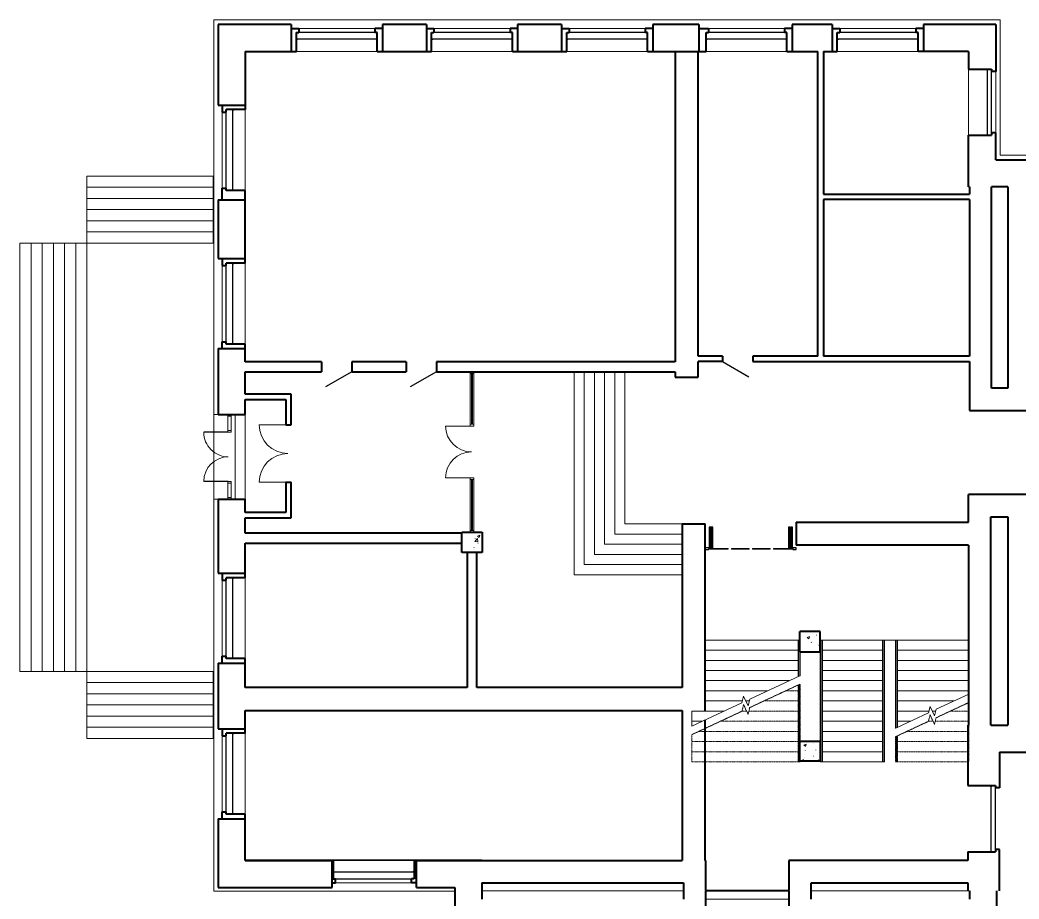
# Model space of a CAD drawing. Header units: millimetres. Extents: x -24 to 373619, y 275 to 149465.
# Drawn here: x 244650 to 274199, y 123475 to 149465 of the extents above; entities that cross this region are included whole.
import ezdxf

# ---------------------------------------------------------------- set-up
doc = ezdxf.new("R2010")
doc.units = ezdxf.units.MM
doc.linetypes.add('ADSK_Сверху', pattern=[4.5, 3, -1.5])
for name, color, linetype, lineweight in [('Двери', 7, 'Continuous', 18), ('Импосты витража', 7, 'Continuous', 18), ('Каркас_Импост', 7, 'Continuous', 30), ('Лестницы', 7, 'Continuous', 18), ('Несущие колонны', 7, 'Continuous', 18), ('Обобщенные модели', 7, 'Continuous', 18), ('Ограждение', 7, 'Continuous', 18), ('Окна', 7, 'Continuous', 18), ('Остекление', 7, 'Continuous', 30), ('Панели витража', 7, 'Continuous', 18), ('Панель', 7, 'Continuous', 30), ('Перекрытия', 7, 'Continuous', 18), ('Поручни', 7, 'Continuous', 18), ('Стены', 7, 'Continuous', 18), ('Стены разрез', 7, 'Continuous', 40)]:
    doc.layers.add(name, color=color, linetype=linetype, lineweight=lineweight)

# ---------------------------------------------------------------- blocks, each defined once
blk = doc.blocks.new('Ограждение - Ограждение-577880-001_Весь этаж')
at = {"layer": 'Ограждение', "linetype": 'ADSK_Сверху'}
for p, q in [((267668, 129803), (267668, 127531)), ((267673, 129806), (267673, 127531)), ((267698, 129817), (267698, 127531)), ((267713, 129824), (267713, 127531)), ((267718, 129827), (267718, 127531)), ((267728, 129827), (267728, 127531)), ((267718, 127531), (267668, 127531)), ((267713, 127531), (267673, 127531)), ((267728, 127531), (267698, 127531))]:
    blk.add_line(p, q, dxfattribs=at)
at = {"layer": 'Поручни'}
for p, q in [((267668, 131131), (267673, 131131)), ((267668, 131131), (267668, 130053)), ((267673, 131131), (267713, 131131)), ((267673, 131131), (267673, 130056)), ((267713, 131131), (267719, 131131)), ((267713, 131131), (267713, 130074)), ((267728, 130780), (267728, 130077)), ((267668, 130053), (267673, 130056)), ((267673, 130056), (267713, 130074)), ((267673, 130056), (267713, 130074)), ((267673, 130056), (267713, 130074)), ((267713, 130074), (267719, 130077)), ((267713, 130074), (267719, 130077)), ((267719, 130077), (267728, 130077)), ((267719, 130077), (267728, 130077))]:
    blk.add_line(p, q, dxfattribs=at)
blk = doc.blocks.new('Ограждение - Ограждение-577889-001_Весь этаж')
at = {"layer": 'Ограждение', "linetype": 'ADSK_Сверху'}
for p, q in [((270544, 128278), (270544, 127531)), ((270554, 128278), (270554, 127531)), ((270559, 128280), (270559, 127531)), ((270574, 128287), (270574, 127531)), ((270599, 128299), (270599, 127531)), ((270604, 128301), (270604, 127531)), ((270574, 127531), (270544, 127531)), ((270604, 127531), (270554, 127531)), ((270599, 127531), (270559, 127531))]:
    blk.add_line(p, q, dxfattribs=at)
at = {"layer": 'Поручни'}
for p, q in [((270544, 131131), (270559, 131131)), ((270544, 131131), (270544, 128528)), ((270559, 131131), (270599, 131131)), ((270559, 131131), (270559, 128530)), ((270599, 131131), (270604, 131131)), ((270599, 131131), (270599, 128549)), ((270604, 131131), (270604, 128551)), ((270559, 128530), (270599, 128549)), ((270559, 128530), (270599, 128549)), ((270559, 128530), (270599, 128549)), ((270599, 128549), (270604, 128551)), ((270544, 128528), (270554, 128528)), ((270544, 128528), (270554, 128528)), ((270554, 128531), (270554, 128528)), ((270554, 128528), (270559, 128530)), ((270554, 128528), (270559, 128530)), ((270554, 128528), (270559, 128530))]:
    blk.add_line(p, q, dxfattribs=at)
blk = doc.blocks.new('ИРНИТУ-Окно-ГОСТ23166-99_6_3_Створки - 2350 x 2350-1221600-001_Весь этаж')
at = {"layer": 'Каркас_Импост'}
for p, q in [((-1233.1, -20), (1156.9, -20)), ((-1233.1, -220), (-1233.1, -20)), ((-1233.1, -20), (-1198.1, -20)), ((-1233.1, -220), (1156.9, -220)), ((-1233.1, -220), (-1198.1, -220)), ((1156.9, -20), (1121.9, -20)), ((1156.9, -220), (1121.9, -220)), ((1156.9, -220), (1156.9, -20))]:
    blk.add_line(p, q, dxfattribs=at)
blk = doc.blocks.new('ADSK_Колонна бетонная_Квадратная - 600x600-V8-001_Весь этаж')
at = {"layer": 'Несущие колонны', "lineweight": 9}
h = blk.add_hatch(dxfattribs=at)
h.set_pattern_fill('FP_13', color=256, style=0, pattern_type=2)
h.set_pattern_definition([(230, (268018.55, 127845.8), (-728.7365, 63.7558), [76.2, -838.2]), (175, (268018.55, 127845.8), (140.9716, -764.2276), [60.96, -670.56]), (280.451, (267957.8, 127851.1), (-587.77, -700.4668), [64.76, -712.36]), (226.184, (268018.55, 127642.6), (-1084.3162, 168.171), [114.3, -1257.3]), (276.636, (267928.2, 127656.6), (-949.61, -989.71), [97.14, -1068.54]), (171.184, (268018.6, 127642.6), (-949.6206, -989.701), [91.44, -1005.84]), (201, (267916.96, 127693.4), (-606.4579, 409.0606), [76.2, -838.2]), (146, (267916.96, 127693.4), (-247.2083, -736.753), [60.96, -670.56]), (251.451, (267866.4, 127727.5), (-853.6683, -327.6855), [64.76, -712.36]), (217.5, (268018.55, 127845.8), (-12.3547, -338.22012), [6.706, -655.726, 6.706, -1347.114]), (217.5, (268018.55, 127845.8), (-12.3547, -338.22012), [-669.138, -674.014, 6.706, -666.394]), (187.5, (268018.55, 127845.8), (-267.27887, -400.72213), [6.706, -381.406, 6.706, -897.026]), (187.5, (268018.55, 127845.8), (-267.27887, -400.72213), [-394.818, -640.486, 6.706, -249.834]), (147.5, (268245.12, 127845.8), (-542.36333, 22.91534), [6.706, -247.294, 6.706, -1837.334]), (147.5, (268245.12, 127845.8), (-542.36333, 22.91534), [-260.706, -785.774, 6.706, -1044.854]), (137.5, (268346.7, 127845.8), (-592.51696, -101.7071), [6.706, -323.494, 6.706, -1266.342]), (137.5, (268346.7, 127845.8), (-592.51696, -101.7071), [-336.906, -519.582, 6.706, -740.054])])
h.paths.add_polyline_path([(-300, 300), (-300, -300), (300, -300), (300, 300)], flags=0)
at = {"layer": 'Несущие колонны', "lineweight": 40}
for p, q in [((-300, 300), (300, 300)), ((-300, -300), (-300, 300)), ((300, 300), (300, -300)), ((300, -300), (-300, -300))]:
    blk.add_line(p, q, dxfattribs=at)
blk = doc.blocks.new('AC_Дверь_Однопольная_ДеревяннаяВнутренняя_ГОСТ6629-88 - 860х2080h-580188-001_Весь этаж')
at = {"layer": 'Панель'}
blk.add_line((-450, -80), (329, -530), dxfattribs=at)
blk = doc.blocks.new('ИРНИТУ-Окно-ГОСТ23166-99_6_3_Створки - 2350 x 2350-1080922-001_Весь этаж')
at = {"layer": 'Каркас_Импост'}
for p, q in [((-1233.1, 220), (1156.9, 220)), ((-1233.1, 220), (-1233.1, 20)), ((-1233.1, 220), (-1198.1, 220)), ((-1233.1, 20), (1156.9, 20)), ((-1233.1, 20), (-1198.1, 20)), ((1156.9, 220), (1121.9, 220)), ((1156.9, 20), (1121.9, 20)), ((1156.9, 220), (1156.9, 20))]:
    blk.add_line(p, q, dxfattribs=at)
blk = doc.blocks.new('AC_ДверьВитражная_Двупольная_Алюминиевая_ГОСТ23747-2015 - Остекленные _с защитным ограждением_-678779-001_Весь этаж')
at = {"layer": 'Панель'}
for p, q in [((-725, -32.5), (-725, -757.5)), ((725, -32.5), (725, -757.5))]:
    blk.add_line(p, q, dxfattribs=at)
at = {"layer": 'Панель', "lineweight": 18}
for centre, start, end in [((-725, -32.5), 270, 0), ((725, -32.5), 180, 270)]:
    blk.add_arc(centre, 725, start, end, dxfattribs=at)
blk = doc.blocks.new('Прямоугольный импост - 50х100-678769-001_Весь этаж')
at = {"layer": 'Импосты витража'}
for p, q in [((250794, 137324), (250794, 137749)), ((250894, 137749), (250894, 137324))]:
    blk.add_line(p, q, dxfattribs=at)
blk = doc.blocks.new('Прямоугольный импост - 50х100-678788-001_Весь этаж')
at = {"layer": 'Импосты витража'}
for p, q in [((0, 50), (-50, 50)), ((-50, 50), (-50, -50)), ((0, 50), (0, -50)), ((-50, -50), (0, -50))]:
    blk.add_line(p, q, dxfattribs=at)
blk = doc.blocks.new('Прямоугольный импост - 50х100-678789-001_Весь этаж')
at = {"layer": 'Импосты витража'}
for p, q in [((0, 50), (-50, 50)), ((-50, 50), (-50, -50)), ((0, 50), (0, -50)), ((-50, -50), (0, -50))]:
    blk.add_line(p, q, dxfattribs=at)
blk = doc.blocks.new('Прямоугольный импост - 50х100-678775-001_Весь этаж')
at = {"layer": 'Импосты витража'}
for p, q in [((25, 50), (-25, 50)), ((-25, 50), (-25, -50)), ((25, 50), (25, -50)), ((-25, -50), (25, -50))]:
    blk.add_line(p, q, dxfattribs=at)
blk = doc.blocks.new('ИРНИТУ-Окно-ГОСТ23166-99_6_3_Створки - 2350 x 3100-767720-001_Весь этаж')
at = {"layer": 'Каркас_Импост'}
for p, q in [((-1233.1, -10), (1156.9, -10)), ((-1233.1, -210), (-1233.1, -10)), ((-1233.1, -10), (-1198.1, -10)), ((-1233.1, -210), (1156.9, -210)), ((-1233.1, -210), (-1198.1, -210)), ((1156.9, -10), (1121.9, -10)), ((1156.9, -210), (1121.9, -210)), ((1156.9, -210), (1156.9, -10))]:
    blk.add_line(p, q, dxfattribs=at)
blk = doc.blocks.new('ИРНИТУ-Окно-ГОСТ23166-99_4_2_Створки - 1920 x 3100-767854-001_Весь этаж')
at = {"layer": 'Каркас_Импост'}
for p, q in [((-1018.1, -160), (941.9, -160)), ((-1018.1, -280), (-1018.1, -160)), ((-1018.1, -160), (-983.1, -160)), ((-1018.1, -280), (941.9, -280)), ((-1018.1, -280), (-983.1, -280)), ((941.9, -160), (906.9, -160)), ((941.9, -280), (906.9, -280)), ((941.9, -280), (941.9, -160))]:
    blk.add_line(p, q, dxfattribs=at)
blk = doc.blocks.new('ИРНИТУ-Окно-ГОСТ23166-99_4_2_Створки - 1920 x 2350-678685-001_Весь этаж')
at = {"layer": 'Каркас_Импост'}
for p, q in [((-1018.1, -225), (941.9, -225)), ((-1018.1, -345), (-1018.1, -225)), ((-1018.1, -225), (-983.1, -225)), ((941.9, -225), (906.9, -225)), ((941.9, -345), (941.9, -225)), ((-1018.1, -345), (941.9, -345)), ((-1018.1, -345), (-983.1, -345)), ((941.9, -345), (906.9, -345))]:
    blk.add_line(p, q, dxfattribs=at)
blk = doc.blocks.new('Ограждение - Ограждение-1203566-001_Весь этаж')
at = {"layer": 'Поручни'}
for p, q in [((268321.30603, 131130.78681), (268336.30603, 131130.78681)), ((268321.30603, 127530.78681), (268321.30603, 131130.78681)), ((268336.30603, 131130.78681), (268376.30603, 131130.78681)), ((268336.30603, 127530.78681), (268336.30603, 131130.78681)), ((268376.30603, 131130.78681), (268381.30603, 131130.78681)), ((268376.30603, 127530.78681), (268376.30603, 131130.78681)), ((268381.30603, 127530.78681), (268381.30603, 131130.78681)), ((268336.30603, 127530.78681), (268321.30603, 127530.78681)), ((268376.30603, 127530.78681), (268336.30603, 127530.78681)), ((268381.30603, 127530.78681), (268376.30603, 127530.78681))]:
    blk.add_line(p, q, dxfattribs=at)
blk = doc.blocks.new('Ограждение - Ограждение-1203570-001_Весь этаж')
at = {"layer": 'Поручни'}
for p, q in [((270164, 131131), (270169, 131131)), ((270164, 127531), (270164, 131131)), ((270169, 131131), (270209, 131131)), ((270169, 127531), (270169, 131131)), ((270209, 131131), (270224, 131131)), ((270209, 127531), (270209, 131131)), ((270224, 127531), (270224, 131131)), ((270169, 127531), (270164, 127531)), ((270209, 127531), (270169, 127531)), ((270224, 127531), (270209, 127531))]:
    blk.add_line(p, q, dxfattribs=at)
blk = doc.blocks.new('Противодымная перегородка Тип5 - Противодымная перегородка Тип5-1220525-001_Весь этаж')
at = {"layer": 'Каркас_Импост', "lineweight": 18}
for p, q in [((-1226, 25), (1226, 25)), ((-1226, -3), (-1226, 25)), ((1226, 25), (1226, -3))]:
    blk.add_line(p, q, dxfattribs=at)
blk = doc.blocks.new('Короб по грани - Короб по грани-1219469-001_Весь этаж')
at = {"layer": 'Обобщенные модели'}
for p, q in [((1693, -3), (-759, -3)), ((1693, -240), (-759, -240))]:
    blk.add_line(p, q, dxfattribs=at)
blk = doc.blocks.new('Противодымная перегородка Тип1 - Противодымная перегородка Тип1-1222210-001_Весь этаж')
at = {"layer": 'Каркас_Импост'}
for p, q in [((-1244, 25), (-1344, 25)), ((-1344, 25), (-1344, -25)), ((-1244, 10), (-1244, 25)), ((1344, 25), (1244, 25)), ((1244, 25), (1244, 10)), ((1344, -25), (1344, 25)), ((-1344, -25), (-1244, -25)), ((-1244, -25), (-1244, -10)), ((-1184, -25), (-1234, -25)), ((-1234, -25), (-1234, -125)), ((-1234, -125), (-1184, -125)), ((-1184, -125), (-1184, -25)), ((-1169, -25), (-1169, -125)), ((-1119, -25), (-1169, -25)), ((-1169, -125), (-1119, -125)), ((-1119, -125), (-1119, -25)), ((1169, -25), (1119, -25)), ((1119, -25), (1119, -125)), ((1119, -125), (1169, -125)), ((1169, -125), (1169, -25)), ((1184, -25), (1184, -125)), ((1234, -25), (1184, -25)), ((1184, -125), (1234, -125)), ((1234, -125), (1234, -25)), ((1244, -10), (1244, -25)), ((1244, -25), (1344, -25)), ((-1184, -535), (-1234, -535)), ((-1234, -535), (-1234, -635)), ((-1184, -635), (-1184, -535)), ((-1169, -535), (-1169, -635)), ((-1119, -535), (-1169, -535)), ((-1119, -635), (-1119, -535)), ((1169, -535), (1119, -535)), ((1119, -535), (1119, -635)), ((1169, -635), (1169, -535)), ((1184, -535), (1184, -635)), ((1234, -535), (1184, -535)), ((1234, -635), (1234, -535)), ((-1234, -635), (-1184, -635)), ((-1169, -635), (-1119, -635)), ((1119, -635), (1169, -635)), ((1184, -635), (1234, -635))]:
    blk.add_line(p, q, dxfattribs=at)
at = {"layer": 'Каркас_Импост', "lineweight": 18}
for p, q in [((-1234, -535), (-1234, -125)), ((-1184, -125), (-1184, -535)), ((-1169, -535), (-1169, -125)), ((-1119, -125), (-1119, -535)), ((1119, -535), (1119, -125)), ((1169, -125), (1169, -535)), ((1184, -535), (1184, -125)), ((1234, -125), (1234, -535))]:
    blk.add_line(p, q, dxfattribs=at)
at = {"layer": 'Остекление', "lineweight": 18}
for p, q in [((-1244, 10), (-672, 10)), ((-1244, 10), (-1244, -10)), ((-672, -10), (-672, 10)), ((-572, 10), (-50, 10)), ((-572, 10), (-572, -10)), ((-50, -10), (-50, 10)), ((50, 10), (572, 10)), ((50, 10), (50, -10)), ((572, -10), (572, 10)), ((672, 10), (1244, 10)), ((672, 10), (672, -10)), ((1244, -10), (1244, 10)), ((-672, -10), (-1244, -10)), ((-50, -10), (-572, -10)), ((572, -10), (50, -10)), ((1244, -10), (672, -10))]:
    blk.add_line(p, q, dxfattribs=at)
at = {"layer": 'Остекление'}
for p, q in [((-1199, -125), (-1219, -125)), ((-1219, -125), (-1219, -535)), ((-1199, -535), (-1199, -125)), ((-1154, -125), (-1154, -535)), ((-1134, -125), (-1154, -125)), ((-1134, -535), (-1134, -125)), ((1154, -125), (1134, -125)), ((1134, -125), (1134, -535)), ((1154, -535), (1154, -125)), ((1199, -125), (1199, -535)), ((1219, -125), (1199, -125)), ((1219, -535), (1219, -125)), ((-1219, -535), (-1199, -535)), ((-1154, -535), (-1134, -535)), ((1134, -535), (1154, -535)), ((1199, -535), (1219, -535))]:
    blk.add_line(p, q, dxfattribs=at)
blk = doc.blocks.new('ADSK_Колонна бетонная_Квадратная - 600x600-V32-001_Весь этаж')
at = {"layer": 'Несущие колонны', "lineweight": 9}
h = blk.add_hatch(dxfattribs=at)
h.set_pattern_fill('FP_15', color=256, style=0, pattern_type=2)
h.set_pattern_definition([(230, (258018.55, 134025.14), (-728.7365, 63.7558), [76.2, -838.2]), (175, (258018.55, 134025.1), (140.9716, -764.2276), [60.96, -670.56]), (280.451, (257957.8, 134030.45), (-587.77, -700.4668), [64.76, -712.36]), (226.184, (258018.55, 133821.9), (-1084.3162, 168.171), [114.3, -1257.3]), (276.636, (257928.2, 133836), (-949.61, -989.71), [97.14, -1068.54]), (171.184, (258018.6, 133821.9), (-949.6206, -989.701), [91.44, -1005.84]), (201, (257916.95, 133872.73), (-606.4579, 409.0606), [76.2, -838.2]), (146, (257916.95, 133872.7), (-247.2083, -736.753), [60.96, -670.56]), (251.451, (257866.4, 133906.8), (-853.6683, -327.6855), [64.76, -712.36]), (217.5, (258018.55, 134025.14), (-12.3547, -338.22012), [6.706, -655.726, 6.706, -1347.114]), (217.5, (258018.55, 134025.14), (-12.3547, -338.22012), [-669.138, -674.014, 6.706, -666.394]), (187.5, (258018.55, 134025.14), (-267.27887, -400.72213), [6.706, -381.406, 6.706, -897.026]), (187.5, (258018.55, 134025.14), (-267.27887, -400.72213), [-394.818, -640.486, 6.706, -249.834]), (147.5, (258245.12, 134025.14), (-542.36333, 22.91534), [6.706, -247.294, 6.706, -1837.334]), (147.5, (258245.12, 134025.14), (-542.36333, 22.91534), [-260.706, -785.774, 6.706, -1044.854]), (137.5, (258346.7, 134025.14), (-592.51696, -101.7071), [6.706, -323.494, 6.706, -1266.342]), (137.5, (258346.7, 134025.14), (-592.51696, -101.7071), [-336.906, -519.582, 6.706, -740.054])])
h.paths.add_polyline_path([(-300, 300), (-300, -300), (300, -300), (300, 300)], flags=0)
at = {"layer": 'Несущие колонны', "lineweight": 40}
for p, q in [((-300, 300), (300, 300)), ((-300, -300), (-300, 300)), ((300, 300), (300, -300)), ((300, -300), (-300, -300))]:
    blk.add_line(p, q, dxfattribs=at)
blk = doc.blocks.new('Дверь-Витраж-Двойная-Витрина - Дверь-Витраж-Двойная-Витрина-1225909-001_Весь этаж')
at = {"layer": 'Двери'}
for centre, start, end in [((-765, 15.55), 0, 90), ((765, 15.55), 90, 180)]:
    blk.add_arc(centre, 765, start, end, dxfattribs=at)
at = {"layer": 'Панель', "lineweight": 18}
for p, q in [((-765, 50), (-765, 780.55)), ((765, 50), (765, 780.55))]:
    blk.add_line(p, q, dxfattribs=at)
blk = doc.blocks.new('Системная панель - ADSK_Cтеклопакет_25-1225914-001_Весь этаж')
at = {"layer": 'Панели витража'}
for p, q in [((-752.5, 12.5), (752.5, 12.5)), ((-752.5, -12.5), (-752.5, 12.5)), ((752.5, -12.5), (752.5, 12.5)), ((752.5, -12.5), (-752.5, -12.5))]:
    blk.add_line(p, q, dxfattribs=at)
blk = doc.blocks.new('Прямоугольный импост - 50х100-1225904-001_Весь этаж')
at = {"layer": 'Импосты витража'}
for p, q in [((257969, 134375), (257969, 135880)), ((258069, 135880), (258069, 134375))]:
    blk.add_line(p, q, dxfattribs=at)
blk = doc.blocks.new('Прямоугольный импост - 50х100-1224994-001_Весь этаж')
at = {"layer": 'Импосты витража'}
for p, q in [((0, 50), (-50, 50)), ((-50, 50), (-50, -50)), ((0, 50), (0, -50)), ((-50, -50), (0, -50))]:
    blk.add_line(p, q, dxfattribs=at)
blk = doc.blocks.new('Прямоугольный импост - 50х100-1224995-001_Весь этаж')
at = {"layer": 'Импосты витража'}
for p, q in [((0, 50), (-50, 50)), ((-50, 50), (-50, -50)), ((-50, -50), (0, -50))]:
    blk.add_line(p, q, dxfattribs=at)
blk = doc.blocks.new('Прямоугольный импост - 50х100-1224990-001_Весь этаж')
at = {"layer": 'Импосты витража'}
for p, q in [((25, 50), (-25, 50)), ((-25, 50), (-25, -50)), ((25, 50), (25, -50)), ((-25, -50), (25, -50))]:
    blk.add_line(p, q, dxfattribs=at)
blk = doc.blocks.new('AC_Дверь_Однопольная_ДеревяннаяВнутренняя_ГОСТ6629-88 - 860х2080h-1157131-001_Весь этаж')
at = {"layer": 'Панель'}
blk.add_line((-450, 145), (329, 595), dxfattribs=at)
blk = doc.blocks.new('Дверь-Витраж-Двойная-Витрина - Дверь-Витраж-Двойная-Витрина-1226620-001_Весь этаж')
at = {"layer": 'Двери'}
for centre, start, end in [((-850, 15.55), 0, 90), ((850, 15.55), 90, 180)]:
    blk.add_arc(centre, 850, start, end, dxfattribs=at)
at = {"layer": 'Панель', "lineweight": 18}
for p, q in [((-850, 80), (-850, 865.55)), ((850, 80), (850, 865.55))]:
    blk.add_line(p, q, dxfattribs=at)

msp = doc.modelspace()

# ---------------------------------------------------------------- hatches: boundary and pattern name
at = {"layer": 'Несущие колонны', "lineweight": 9}
h = msp.add_hatch(dxfattribs=at)
h.set_pattern_fill('FP_7', color=256, style=0, pattern_type=2)
h.set_pattern_definition([(50, (0, 0), (728.7365, -63.7558), [76.2, -838.2]), (355, (0, 0), (-140.9716, 764.2276), [60.96, -670.56]), (100.451, (60.7, -5.3), (587.77, 700.4668), [64.76, -712.36]), (46.184, (0, 203.2), (1084.3162, -168.171), [114.3, -1257.3]), (96.636, (90.4, 189.2), (949.61, 989.71), [97.14, -1068.54]), (351.184, (0, 203.2), (949.6206, 989.701), [91.44, -1005.84]), (21, (101.6, 152.4), (606.4579, -409.0606), [76.2, -838.2]), (326, (101.6, 152.4), (247.2083, 736.753), [60.96, -670.56]), (71.451, (152.14, 118.3), (853.6683, 327.6855), [64.76, -712.36]), (37.5, (0, 0), (12.3547, 338.22012), [6.706, -655.726, 6.706, -674.014, -673.1]), (37.5, (0, 0), (12.3547, 338.22012), [-1343.152, 6.706, -666.394]), (7.5, (0, 0), (267.27887, 400.72213), [6.706, -381.406, 6.706, -640.486, -256.54]), (7.5, (0, 0), (267.27887, 400.72213), [-1035.304, 6.706, -249.834]), (327.5, (-226.57, 0), (542.36333, -22.91534), [6.706, -247.294, 6.706, -785.774, -1051.56]), (327.5, (-226.57, 0), (542.36333, -22.91534), [-1046.48, 6.706, -1044.854]), (317.5, (-328.17, 0), (592.51696, 101.7071), [6.706, -323.494, 6.706, -519.582, -746.76]), (317.5, (-328.17, 0), (592.51696, 101.7071), [-856.488, 6.706, -740.054])])
h.paths.add_polyline_path([(268319, 130780), (268319, 131380), (267719, 131380), (267719, 130780)], flags=0)

# ---------------------------------------------------------------- linework, layer by layer
at = {"layer": 'Лестницы'}
for p, q in [((250362, 144849), (246630, 144849)), ((246630, 144849), (246630, 144519)), ((250362, 144849), (250362, 144519)), ((246630, 144519), (246630, 144189)), ((250362, 144519), (246630, 144519)), ((250362, 144519), (250362, 144189)), ((246630, 144189), (246630, 143859)), ((250362, 144189), (246630, 144189)), ((250362, 144189), (250362, 143859)), ((246630, 143859), (246630, 143529)), ((250362, 143859), (246630, 143859)), ((250362, 143859), (250362, 143529)), ((246630, 143529), (246630, 143199)), ((250362, 143529), (246630, 143529)), ((250362, 143529), (250362, 143199)), ((246630, 143199), (246630, 142869)), ((250362, 143199), (246630, 143199)), ((250362, 143199), (250362, 142869)), ((244650, 142869), (244650, 130204)), ((244650, 142869), (244980, 142869)), ((244980, 142869), (245310, 142869)), ((244980, 142869), (244980, 130204)), ((245310, 142869), (245640, 142869)), ((245310, 142869), (245310, 130204)), ((245640, 142869), (245970, 142869)), ((245640, 142869), (245640, 130204)), ((245970, 142869), (246300, 142869)), ((245970, 142869), (245970, 130204)), ((246300, 142869), (246630, 142869)), ((246300, 142869), (246300, 130204)), ((250362, 142869), (246630, 142869)), ((246630, 142869), (246630, 130204)), ((261040, 139065), (261040, 133065)), ((261340, 139065), (261340, 133365)), ((261640, 139065), (261640, 133665)), ((261940, 139065), (261940, 133965)), ((262240, 139065), (262240, 134265)), ((262540, 139065), (262540, 134565)), ((262540, 134565), (264240, 134565)), ((262240, 134265), (264240, 134265)), ((261940, 133965), (264240, 133965)), ((261640, 133665), (264240, 133665)), ((261340, 133365), (264240, 133365)), ((261040, 133065), (264240, 133065)), ((267668, 131131), (264920, 131131)), ((268381, 131131), (270164, 131131)), ((272709, 131131), (270604, 131131)), ((267668, 130831), (264920, 130831)), ((268381, 130831), (270164, 130831)), ((272709, 130831), (270604, 130831)), ((267668, 130531), (264920, 130531)), ((268381, 130531), (270164, 130531)), ((272709, 130531), (270604, 130531)), ((244650, 130204), (244980, 130204)), ((244980, 130204), (245310, 130204)), ((245310, 130204), (245640, 130204)), ((245640, 130204), (245970, 130204)), ((245970, 130204), (246300, 130204)), ((246300, 130204), (246630, 130204)), ((246630, 130204), (250362, 130204)), ((246630, 129874), (246630, 130204)), ((250362, 129874), (250362, 130204)), ((267668, 130231), (264920, 130231)), ((266232, 129384), (267719, 130077)), ((268381, 130231), (270164, 130231)), ((272709, 130231), (270604, 130231)), ((246630, 129544), (246630, 129874)), ((246630, 129874), (250362, 129874)), ((250362, 129544), (250362, 129874)), ((267405, 129931), (264920, 129931)), ((268381, 129931), (270164, 129931)), ((272709, 129931), (270604, 129931)), ((246630, 129214), (246630, 129544)), ((246630, 129544), (250362, 129544)), ((250362, 129214), (250362, 129544)), ((266762, 129631), (264920, 129631)), ((266005, 129278), (266053, 129472)), ((266053, 129472), (266185, 129189)), ((268381, 129631), (270164, 129631)), ((272709, 129631), (270604, 129631)), ((271746, 129084), (272711, 129534)), ((246630, 128884), (246630, 129214)), ((246630, 129214), (250362, 129214)), ((250362, 128884), (250362, 129214)), ((264519, 128585), (266005, 129278)), ((266018, 129331), (264920, 129331)), ((266219, 129331), (266119, 129331)), ((266185, 129189), (266232, 129384)), ((268381, 129331), (270164, 129331)), ((272276, 129331), (270604, 129331)), ((271519, 128978), (271567, 129172)), ((271567, 129172), (271699, 128889)), ((246630, 128554), (246630, 128884)), ((246630, 128884), (250362, 128884)), ((250362, 128554), (250362, 128884)), ((264519, 129031), (264519, 128731)), ((265475, 129031), (264519, 129031)), ((268381, 129031), (270164, 129031)), ((270599, 128549), (271519, 128978)), ((271532, 129031), (270604, 129031)), ((271733, 129031), (271633, 129031)), ((271699, 128889), (271746, 129084)), ((246630, 128224), (246630, 128554)), ((246630, 128554), (250362, 128554)), ((250362, 128224), (250362, 128554)), ((264519, 128731), (264519, 128585)), ((264832, 128731), (264519, 128731)), ((268381, 128731), (270164, 128731)), ((270989, 128731), (270604, 128731)), ((268381, 128431), (270164, 128431)), ((270554, 128531), (270554, 128528)), ((270554, 128528), (270559, 128530)), ((246630, 128224), (250362, 128224)), ((268381, 128131), (270164, 128131)), ((268381, 127831), (270164, 127831)), ((268381, 127531), (270164, 127531))]:
    msp.add_line(p, q, dxfattribs=at)
at = {"layer": 'Лестницы', "linetype": 'ADSK_Сверху'}
for p, q in [((250362, 144849), (246630, 144849)), ((250362, 144519), (246630, 144519)), ((250362, 144189), (246630, 144189)), ((250362, 143859), (246630, 143859)), ((250362, 143529), (246630, 143529)), ((250362, 143199), (246630, 143199)), ((244650, 142869), (244650, 130204)), ((244980, 142869), (244980, 130204)), ((245310, 142869), (245310, 130204)), ((245640, 142869), (245640, 130204)), ((245970, 142869), (245970, 130204)), ((246300, 142869), (246300, 130204)), ((261040, 139065), (261040, 133065)), ((261340, 139065), (261340, 133365)), ((261640, 139065), (261640, 133665)), ((261940, 139065), (261940, 133965)), ((262240, 139065), (262240, 134265)), ((262240, 134265), (264240, 134265)), ((261940, 133965), (264240, 133965)), ((261640, 133665), (264240, 133665)), ((261340, 133365), (264240, 133365)), ((261040, 133065), (264240, 133065)), ((267668, 131131), (264920, 131131)), ((272709, 131131), (270604, 131131)), ((267668, 130831), (264920, 130831)), ((268381, 130831), (270164, 130831)), ((272709, 130831), (270604, 130831)), ((267668, 130531), (264920, 130531)), ((268381, 130531), (270164, 130531)), ((272709, 130531), (270604, 130531)), ((267668, 130231), (264920, 130231)), ((268381, 130231), (270164, 130231)), ((272709, 130231), (270604, 130231)), ((246630, 129874), (250362, 129874)), ((267405, 129931), (264920, 129931)), ((266232, 129134), (267719, 129827)), ((267719, 129827), (267719, 127531)), ((268381, 129931), (270164, 129931)), ((272709, 129931), (270604, 129931)), ((246630, 129544), (250362, 129544)), ((266762, 129631), (264920, 129631)), ((267719, 129631), (267298, 129631)), ((267719, 129631), (267298, 129631)), ((268381, 129631), (270164, 129631)), ((272709, 129631), (270604, 129631)), ((246630, 129214), (250362, 129214)), ((266018, 129331), (264920, 129331)), ((266005, 129028), (266053, 129222)), ((266053, 129222), (266185, 128939)), ((266219, 129331), (266119, 129331)), ((266185, 128939), (266232, 129134)), ((267719, 129331), (266655, 129331)), ((267719, 129331), (266655, 129331)), ((268381, 129331), (270164, 129331)), ((272276, 129331), (270604, 129331)), ((271746, 128834), (272711, 129284)), ((246630, 128884), (250362, 128884)), ((265475, 129031), (264519, 129031)), ((264519, 128335), (266005, 129028)), ((266142, 129031), (266006, 129031)), ((266142, 129031), (266006, 129031)), ((267719, 129031), (266207, 129031)), ((267719, 129031), (266207, 129031)), ((268381, 129031), (270164, 129031)), ((271532, 129031), (270604, 129031)), ((271519, 128728), (271567, 128922)), ((271567, 128922), (271699, 128639)), ((271733, 129031), (271633, 129031)), ((271699, 128639), (271746, 128834)), ((272709, 129031), (272169, 129031)), ((272709, 129031), (272169, 129031)), ((272711, 128859), (272711, 127531)), ((246630, 128554), (250362, 128554)), ((264832, 128731), (264519, 128731)), ((267719, 128731), (265368, 128731)), ((267719, 128731), (265368, 128731)), ((268381, 128731), (270164, 128731)), ((270554, 128278), (271519, 128728)), ((270989, 128731), (270604, 128731)), ((271656, 128731), (271520, 128731)), ((271656, 128731), (271520, 128731)), ((272711, 128731), (271721, 128731)), ((272711, 128731), (271721, 128731)), ((264519, 128335), (264519, 127531)), ((267719, 128431), (264725, 128431)), ((267719, 128431), (264725, 128431)), ((268381, 128431), (270164, 128431)), ((270554, 128278), (270554, 127531)), ((272711, 128431), (270882, 128431)), ((272711, 128431), (270882, 128431)), ((246630, 128224), (250362, 128224)), ((267719, 128131), (264519, 128131)), ((267719, 128131), (264519, 128131)), ((268381, 128131), (270164, 128131)), ((272711, 128131), (270554, 128131)), ((272711, 128131), (270554, 128131)), ((267719, 127831), (264519, 127831)), ((267719, 127831), (264519, 127831)), ((268381, 127831), (270164, 127831)), ((272711, 127831), (270554, 127831)), ((272711, 127831), (270554, 127831)), ((267719, 127531), (264519, 127531)), ((268381, 127531), (270164, 127531)), ((272711, 127531), (270554, 127531))]:
    msp.add_line(p, q, dxfattribs=at)
at = {"layer": 'Несущие колонны', "lineweight": 40}
for p, q in [((267719, 130780), (267719, 131380)), ((268319, 131380), (267719, 131380)), ((268319, 130780), (268319, 131380)), ((267719, 130780), (268319, 130780))]:
    msp.add_line(p, q, dxfattribs=at)
at = {"layer": 'Перекрытия'}
for p, q in [((246630, 142869), (246630, 130204)), ((250379, 142869), (246630, 142869)), ((262540, 139065), (262540, 134565)), ((251019, 137799), (251019, 135299)), ((262540, 134565), (264240, 134565)), ((268319, 131131), (268321, 131131)), ((268381, 131131), (270164, 131131)), ((270224, 131131), (270544, 131131)), ((246630, 130204), (250379, 130204)), ((264277, 123713), (258309, 123713)), ((272729, 123713), (268049, 123713))]:
    msp.add_line(p, q, dxfattribs=at)
at = {"layer": 'Стены'}
for p, q in [((250379, 149465), (273639, 149465)), ((250379, 123705), (250379, 149465)), ((273639, 149465), (273639, 145465)), ((252894, 149215), (255144, 149215)), ((256894, 149215), (259144, 149215)), ((260894, 149215), (263144, 149215)), ((265014, 149215), (267264, 149215)), ((268894, 149215), (271144, 149215)), ((255214, 148535), (252824, 148535)), ((259214, 148535), (256824, 148535)), ((263214, 148535), (260824, 148535)), ((267334, 148535), (264944, 148535)), ((271214, 148535), (268824, 148535)), ((272709, 146055), (272709, 148015)), ((273509, 147945), (273509, 146125)), ((250629, 144494), (250629, 146744)), ((251309, 146814), (251309, 144424)), ((273639, 145465), (354839, 145465)), ((250629, 139954), (250629, 142204)), ((251309, 142274), (251309, 139884)), ((250379, 137799), (250509, 137799)), ((251309, 137799), (251309, 135299)), ((250509, 135299), (250379, 135299)), ((251309, 132974), (251309, 130584)), ((250629, 130654), (250629, 132904)), ((250629, 126054), (250629, 128304)), ((251309, 128374), (251309, 125984)), ((251309, 124635), (258309, 124635)), ((253914, 124615), (256304, 124615)), ((258309, 124615), (258309, 124635)), ((256234, 123955), (253984, 123955)), ((257509, 123705), (250379, 123705))]:
    msp.add_line(p, q, dxfattribs=at)
at = {"layer": 'Стены разрез'}
for p, q in [((252669, 149335), (250509, 149335)), ((250509, 149335), (250509, 146949)), ((252669, 149335), (252669, 148535)), ((256669, 149335), (255369, 149335)), ((255369, 149335), (255369, 148535)), ((256669, 149335), (256669, 148535)), ((260669, 149335), (259369, 149335)), ((259369, 149335), (259369, 148535)), ((260669, 149335), (260669, 148535)), ((264729, 149335), (263369, 149335)), ((263369, 149335), (263369, 148535)), ((264729, 149335), (264729, 148535)), ((268669, 149335), (267489, 149335)), ((267489, 149335), (267489, 148535)), ((268669, 149335), (268669, 148535)), ((273509, 149335), (271369, 149335)), ((271369, 149335), (271369, 148535)), ((273509, 149335), (273509, 147945)), ((252669, 149215), (252894, 149215)), ((252824, 149095), (252894, 149095)), ((252824, 148535), (252824, 149095)), ((252894, 149215), (252894, 149095)), ((255369, 149215), (255144, 149215)), ((255144, 149215), (255144, 149095)), ((255214, 149095), (255144, 149095)), ((255214, 148535), (255214, 149095)), ((256669, 149215), (256894, 149215)), ((256824, 149095), (256894, 149095)), ((256824, 148535), (256824, 149095)), ((256894, 149215), (256894, 149095)), ((259369, 149215), (259144, 149215)), ((259144, 149215), (259144, 149095)), ((259214, 149095), (259144, 149095)), ((259214, 148535), (259214, 149095)), ((260669, 149215), (260894, 149215)), ((260824, 149095), (260894, 149095)), ((260824, 148535), (260824, 149095)), ((260894, 149215), (260894, 149095)), ((263369, 149215), (263144, 149215)), ((263144, 149215), (263144, 149095)), ((263214, 149095), (263144, 149095)), ((263214, 148535), (263214, 149095)), ((264729, 149215), (265014, 149215)), ((264944, 149095), (265014, 149095)), ((264944, 148535), (264944, 149095)), ((265014, 149215), (265014, 149095)), ((267489, 149215), (267264, 149215)), ((267264, 149215), (267264, 149095)), ((267334, 149095), (267264, 149095)), ((267334, 148535), (267334, 149095)), ((268669, 149215), (268894, 149215)), ((268824, 149095), (268894, 149095)), ((268824, 148535), (268824, 149095)), ((268894, 149215), (268894, 149095)), ((271369, 149215), (271144, 149215)), ((271144, 149215), (271144, 149095)), ((271214, 149095), (271144, 149095)), ((271214, 148535), (271214, 149095)), ((251309, 148535), (252824, 148535)), ((251309, 148535), (251309, 146814)), ((255214, 148535), (256824, 148535)), ((259214, 148535), (260824, 148535)), ((263214, 148535), (264944, 148535)), ((264029, 148535), (264029, 139355)), ((264709, 139525), (264709, 148535)), ((267334, 148535), (268251, 148535)), ((268251, 139525), (268251, 148535)), ((268411, 148535), (268824, 148535)), ((268411, 148535), (268411, 144315)), ((272709, 148535), (271214, 148535)), ((272709, 148535), (272709, 148015)), ((272709, 148015), (273389, 148015)), ((273389, 148015), (273389, 147945)), ((273509, 147945), (273389, 147945)), ((250509, 146949), (251309, 146949)), ((250629, 146949), (250629, 146744)), ((250629, 146744), (250749, 146744)), ((250749, 146744), (250749, 146814)), ((251309, 146814), (250749, 146814)), ((272709, 144535), (272709, 146055)), ((272709, 146055), (273389, 146055)), ((273389, 146125), (273389, 146055)), ((273509, 146125), (273389, 146125)), ((273509, 145335), (273509, 146125)), ((273509, 145335), (275379, 145335)), ((272729, 144535), (272709, 144535)), ((272729, 144535), (272729, 144315)), ((273389, 138575), (273389, 144535)), ((273869, 144535), (273389, 144535)), ((273869, 144535), (273869, 138575)), ((250629, 144149), (250629, 144494)), ((250629, 144494), (250749, 144494)), ((250749, 144424), (250749, 144494)), ((251309, 144424), (250749, 144424)), ((251309, 142274), (251309, 144424)), ((268411, 144315), (272729, 144315)), ((250509, 144149), (250509, 142409)), ((250509, 144149), (251309, 144149)), ((268411, 144155), (268411, 139525)), ((272729, 144155), (268411, 144155)), ((272729, 144155), (272729, 139525)), ((250509, 142409), (251309, 142409)), ((250629, 142409), (250629, 142204)), ((250629, 142204), (250749, 142204)), ((250749, 142204), (250749, 142274)), ((251309, 142274), (250749, 142274)), ((250629, 139749), (250629, 139954)), ((250629, 139954), (250749, 139954)), ((250749, 139884), (250749, 139954)), ((251309, 139884), (250749, 139884)), ((251309, 139355), (251309, 139884)), ((250509, 139749), (250509, 137799)), ((250509, 139749), (251309, 139749)), ((265430, 139525), (264709, 139525)), ((265430, 139525), (265430, 139365)), ((268251, 139525), (266330, 139525)), ((266330, 139525), (266330, 139365)), ((272729, 139525), (268411, 139525)), ((253569, 139355), (251309, 139355)), ((253569, 139355), (253569, 139065)), ((256069, 139355), (254469, 139355)), ((254469, 139355), (254469, 139065)), ((256069, 139355), (256069, 139065)), ((264029, 139355), (256969, 139355)), ((256969, 139355), (256969, 139065)), ((264709, 138900), (264709, 139365)), ((265430, 139365), (264709, 139365)), ((266330, 139365), (272729, 139365)), ((272729, 139365), (272729, 137915)), ((251309, 138405), (251309, 139065)), ((251309, 139065), (253569, 139065)), ((254469, 139065), (256069, 139065)), ((256969, 139065), (264029, 139065)), ((264029, 139065), (264029, 138900)), ((264029, 138900), (264709, 138900)), ((252669, 138405), (251309, 138405)), ((252669, 137499), (252669, 138405)), ((273869, 138575), (273389, 138575)), ((251309, 137799), (251309, 138245)), ((251309, 138245), (252509, 138245)), ((252509, 138245), (252509, 137499)), ((250509, 137799), (251309, 137799)), ((272729, 137915), (274529, 137915)), ((252509, 137499), (252669, 137499)), ((252509, 135799), (252509, 134905)), ((252509, 135799), (252669, 135799)), ((252669, 134745), (252669, 135799)), ((274529, 135435), (272709, 135435)), ((272709, 134619), (272709, 135435)), ((250509, 135299), (250509, 133109)), ((250509, 135299), (251309, 135299)), ((251309, 134905), (251309, 135299)), ((252509, 134905), (251309, 134905)), ((251309, 134290), (251309, 134745)), ((251309, 134745), (252669, 134745)), ((273369, 134775), (273869, 134775)), ((273369, 128615), (273369, 134775)), ((273869, 134775), (273869, 128615)), ((264240, 134565), (264240, 129725)), ((264240, 134565), (264920, 134565)), ((264920, 129031), (264920, 134565)), ((267609, 134619), (272709, 134619)), ((267609, 134619), (267609, 133939)), ((257719, 134290), (251309, 134290)), ((251309, 132974), (251309, 134000)), ((251309, 134000), (257719, 134000)), ((272709, 133939), (267609, 133939)), ((272709, 133939), (272709, 128615)), ((257874, 133725), (257874, 129725)), ((258164, 129725), (258164, 133725)), ((250509, 133109), (251309, 133109)), ((250629, 133109), (250629, 132904)), ((250749, 132904), (250749, 132974)), ((251309, 132974), (250749, 132974)), ((250629, 132904), (250749, 132904)), ((250629, 130449), (250629, 130654)), ((250629, 130654), (250749, 130654)), ((250749, 130584), (250749, 130654)), ((250509, 130449), (250509, 128509)), ((250509, 130449), (251309, 130449)), ((251309, 130584), (250749, 130584)), ((251309, 129725), (251309, 130584)), ((257874, 129725), (251309, 129725)), ((264240, 129725), (258164, 129725)), ((251309, 128374), (251309, 129045)), ((251309, 129045), (264240, 129045)), ((264240, 129045), (264240, 124615)), ((264920, 124615), (264920, 128772)), ((272689, 128615), (272689, 126830)), ((272709, 128615), (272689, 128615)), ((273369, 128615), (273869, 128615)), ((250509, 128509), (251309, 128509)), ((250629, 128509), (250629, 128304)), ((250629, 128304), (250749, 128304)), ((250749, 128304), (250749, 128374)), ((251309, 128374), (250749, 128374)), ((273619, 127815), (273619, 126760)), ((273619, 127815), (275839, 127815)), ((272689, 126830), (273499, 126830)), ((273499, 126830), (273499, 126760)), ((273619, 126760), (273499, 126760)), ((250629, 125849), (250629, 126054)), ((250629, 126054), (250749, 126054)), ((250749, 125984), (250749, 126054)), ((251309, 125984), (250749, 125984)), ((251309, 124615), (251309, 125984)), ((250509, 125849), (250509, 123815)), ((250509, 125849), (251309, 125849)), ((272689, 124870), (272689, 124615)), ((272689, 124870), (273499, 124870)), ((273499, 124940), (273499, 124870)), ((273619, 124940), (273499, 124940)), ((273619, 123713), (273619, 124940)), ((251309, 124615), (253914, 124615)), ((253879, 123815), (253879, 124615)), ((253914, 124615), (253914, 124075)), ((256304, 124615), (264240, 124615)), ((256304, 124615), (256304, 124075)), ((256379, 123815), (256379, 124615)), ((264920, 124615), (264937, 124615)), ((264937, 123740), (264937, 124615)), ((272689, 124615), (267389, 124615)), ((267389, 124615), (267389, 123740)), ((250509, 123815), (253879, 123815)), ((253879, 123955), (253984, 123955)), ((253914, 124075), (253984, 124075)), ((253984, 123955), (253984, 124075)), ((256304, 124075), (256234, 124075)), ((256234, 123955), (256234, 124075)), ((256379, 123955), (256234, 123955)), ((256379, 123815), (257509, 123815)), ((257509, 123815), (257509, 122575)), ((258309, 123955), (264277, 123955)), ((258309, 123955), (258309, 123475)), ((264277, 123955), (264277, 123475)), ((268049, 123955), (272689, 123955)), ((268049, 123475), (268049, 123955)), ((272689, 123955), (272689, 123713)), ((264937, 122815), (264937, 123713)), ((267389, 123713), (267389, 122815)), ((272729, 123713), (272729, 123475)), ((273529, 123713), (273529, 122260))]:
    msp.add_line(p, q, dxfattribs=at)

# ---------------------------------------------------------------- block references
at = {"layer": 'Двери'}
for name, p in [('AC_Дверь_Однопольная_ДеревяннаяВнутренняя_ГОСТ6629-88 - 860х2080h-580188-001_Весь этаж', (265880, 139445)), ('Противодымная перегородка Тип5 - Противодымная перегородка Тип5-1220525-001_Весь этаж', (266163, 123715))]:
    msp.add_blockref(name, p, dxfattribs=at)
for name, p, rotation in [('AC_Дверь_Однопольная_ДеревяннаяВнутренняя_ГОСТ6629-88 - 860х2080h-1157131-001_Весь этаж', (254019, 139210), 180), ('AC_Дверь_Однопольная_ДеревяннаяВнутренняя_ГОСТ6629-88 - 860х2080h-1157131-001_Весь этаж', (256519, 139210), 180), ('Дверь-Витраж-Двойная-Витрина - Дверь-Витраж-Двойная-Витрина-1226620-001_Весь этаж', (252589, 136649), 90), ('Дверь-Витраж-Двойная-Витрина - Дверь-Витраж-Двойная-Витрина-1225909-001_Весь этаж', (258019, 136695), 90), ('AC_ДверьВитражная_Двупольная_Алюминиевая_ГОСТ23747-2015 - Остекленные _с защитным ограждением_-678779-001_Весь этаж', (250844, 136549), 270), ('Противодымная перегородка Тип1 - Противодымная перегородка Тип1-1222210-001_Весь этаж', (266264, 133831), 180)]:
    msp.add_blockref(name, p, dxfattribs=dict(at, rotation=rotation))
at = {"layer": 'Импосты витража', "extrusion": (0, 0, -1)}
for name, p, rotation in [('Прямоугольный импост - 50х100-1224994-001_Весь этаж', (-258019, 139065), 90), ('Прямоугольный импост - 50х100-1224990-001_Весь этаж', (-258019, 137485), 90), ('Прямоугольный импост - 50х100-678775-001_Весь этаж', (-250844, 137299), 270), ('Прямоугольный импост - 50х100-1224990-001_Весь этаж', (-258019, 135905), 90), ('Прямоугольный импост - 50х100-678775-001_Весь этаж', (-250844, 135799), 270), ('Прямоугольный импост - 50х100-678788-001_Весь этаж', (-250844, 135299), 270)]:
    msp.add_blockref(name, p, dxfattribs=dict(at, rotation=rotation))
at = {"layer": 'Импосты витража'}
for name, p in [('Прямоугольный импост - 50х100-1225904-001_Весь этаж', (0, 3135)), ('Прямоугольный импост - 50х100-678769-001_Весь этаж', (0, 0)), ('Прямоугольный импост - 50х100-678769-001_Весь этаж', (0, -1975)), ('Прямоугольный импост - 50х100-1225904-001_Весь этаж', (0, 0))]:
    msp.add_blockref(name, p, dxfattribs=at)
for name, p, rotation in [('Прямоугольный импост - 50х100-678789-001_Весь этаж', (250844, 137799), 90), ('Прямоугольный импост - 50х100-1224995-001_Весь этаж', (258019, 134325), 270)]:
    msp.add_blockref(name, p, dxfattribs=dict(at, rotation=rotation))
at = {"layer": 'Несущие колонны', "rotation": 180}
for name, p in [('ADSK_Колонна бетонная_Квадратная - 600x600-V32-001_Весь этаж', (258019, 134025)), ('ADSK_Колонна бетонная_Квадратная - 600x600-V8-001_Весь этаж', (268019, 127846))]:
    msp.add_blockref(name, p, dxfattribs=at)
at = {"layer": 'Обобщенные модели', "extrusion": (0, 0, -1)}
msp.add_blockref('Короб по грани - Короб по грани-1219469-001_Весь этаж', (-266630, 123715), dxfattribs=at)
at = {"layer": 'Ограждение'}
for name in ['Ограждение - Ограждение-577880-001_Весь этаж', 'Ограждение - Ограждение-1203566-001_Весь этаж', 'Ограждение - Ограждение-1203570-001_Весь этаж', 'Ограждение - Ограждение-577889-001_Весь этаж']:
    msp.add_blockref(name, (0, 0), dxfattribs=at)
at = {"layer": 'Окна'}
for name, p, rotation in [('ИРНИТУ-Окно-ГОСТ23166-99_6_3_Створки - 2350 x 2350-1221600-001_Весь этаж', (253980, 148875), 180), ('ИРНИТУ-Окно-ГОСТ23166-99_6_3_Створки - 2350 x 2350-1221600-001_Весь этаж', (257980, 148875), 180), ('ИРНИТУ-Окно-ГОСТ23166-99_6_3_Створки - 2350 x 2350-1221600-001_Весь этаж', (261980, 148875), 180), ('ИРНИТУ-Окно-ГОСТ23166-99_6_3_Створки - 2350 x 2350-1221600-001_Весь этаж', (266100, 148875), 180), ('ИРНИТУ-Окно-ГОСТ23166-99_6_3_Створки - 2350 x 2350-1221600-001_Весь этаж', (269980, 148875), 180), ('ИРНИТУ-Окно-ГОСТ23166-99_4_2_Створки - 1920 x 3100-767854-001_Весь этаж', (273109, 147073), 90), ('ИРНИТУ-Окно-ГОСТ23166-99_6_3_Створки - 2350 x 2350-1080922-001_Весь этаж', (250969, 145657), 90), ('ИРНИТУ-Окно-ГОСТ23166-99_6_3_Створки - 2350 x 2350-1080922-001_Весь этаж', (250969, 141117), 90), ('ИРНИТУ-Окно-ГОСТ23166-99_6_3_Створки - 2350 x 2350-1080922-001_Весь этаж', (250969, 131817), 90), ('ИРНИТУ-Окно-ГОСТ23166-99_6_3_Створки - 2350 x 2350-1080922-001_Весь этаж', (250969, 127217), 90), ('ИРНИТУ-Окно-ГОСТ23166-99_4_2_Створки - 1920 x 2350-678685-001_Весь этаж', (273154, 125888), 90.00000000000007)]:
    msp.add_blockref(name, p, dxfattribs=dict(at, rotation=rotation))
msp.add_blockref('ИРНИТУ-Окно-ГОСТ23166-99_6_3_Створки - 2350 x 3100-767720-001_Весь этаж', (255147, 124285), dxfattribs=at)
at = {"layer": 'Панели витража', "rotation": 90}
for p in [(258019, 138263), (258019, 135128)]:
    msp.add_blockref('Системная панель - ADSK_Cтеклопакет_25-1225914-001_Весь этаж', p, dxfattribs=at)

doc.saveas('drawing.dxf')
